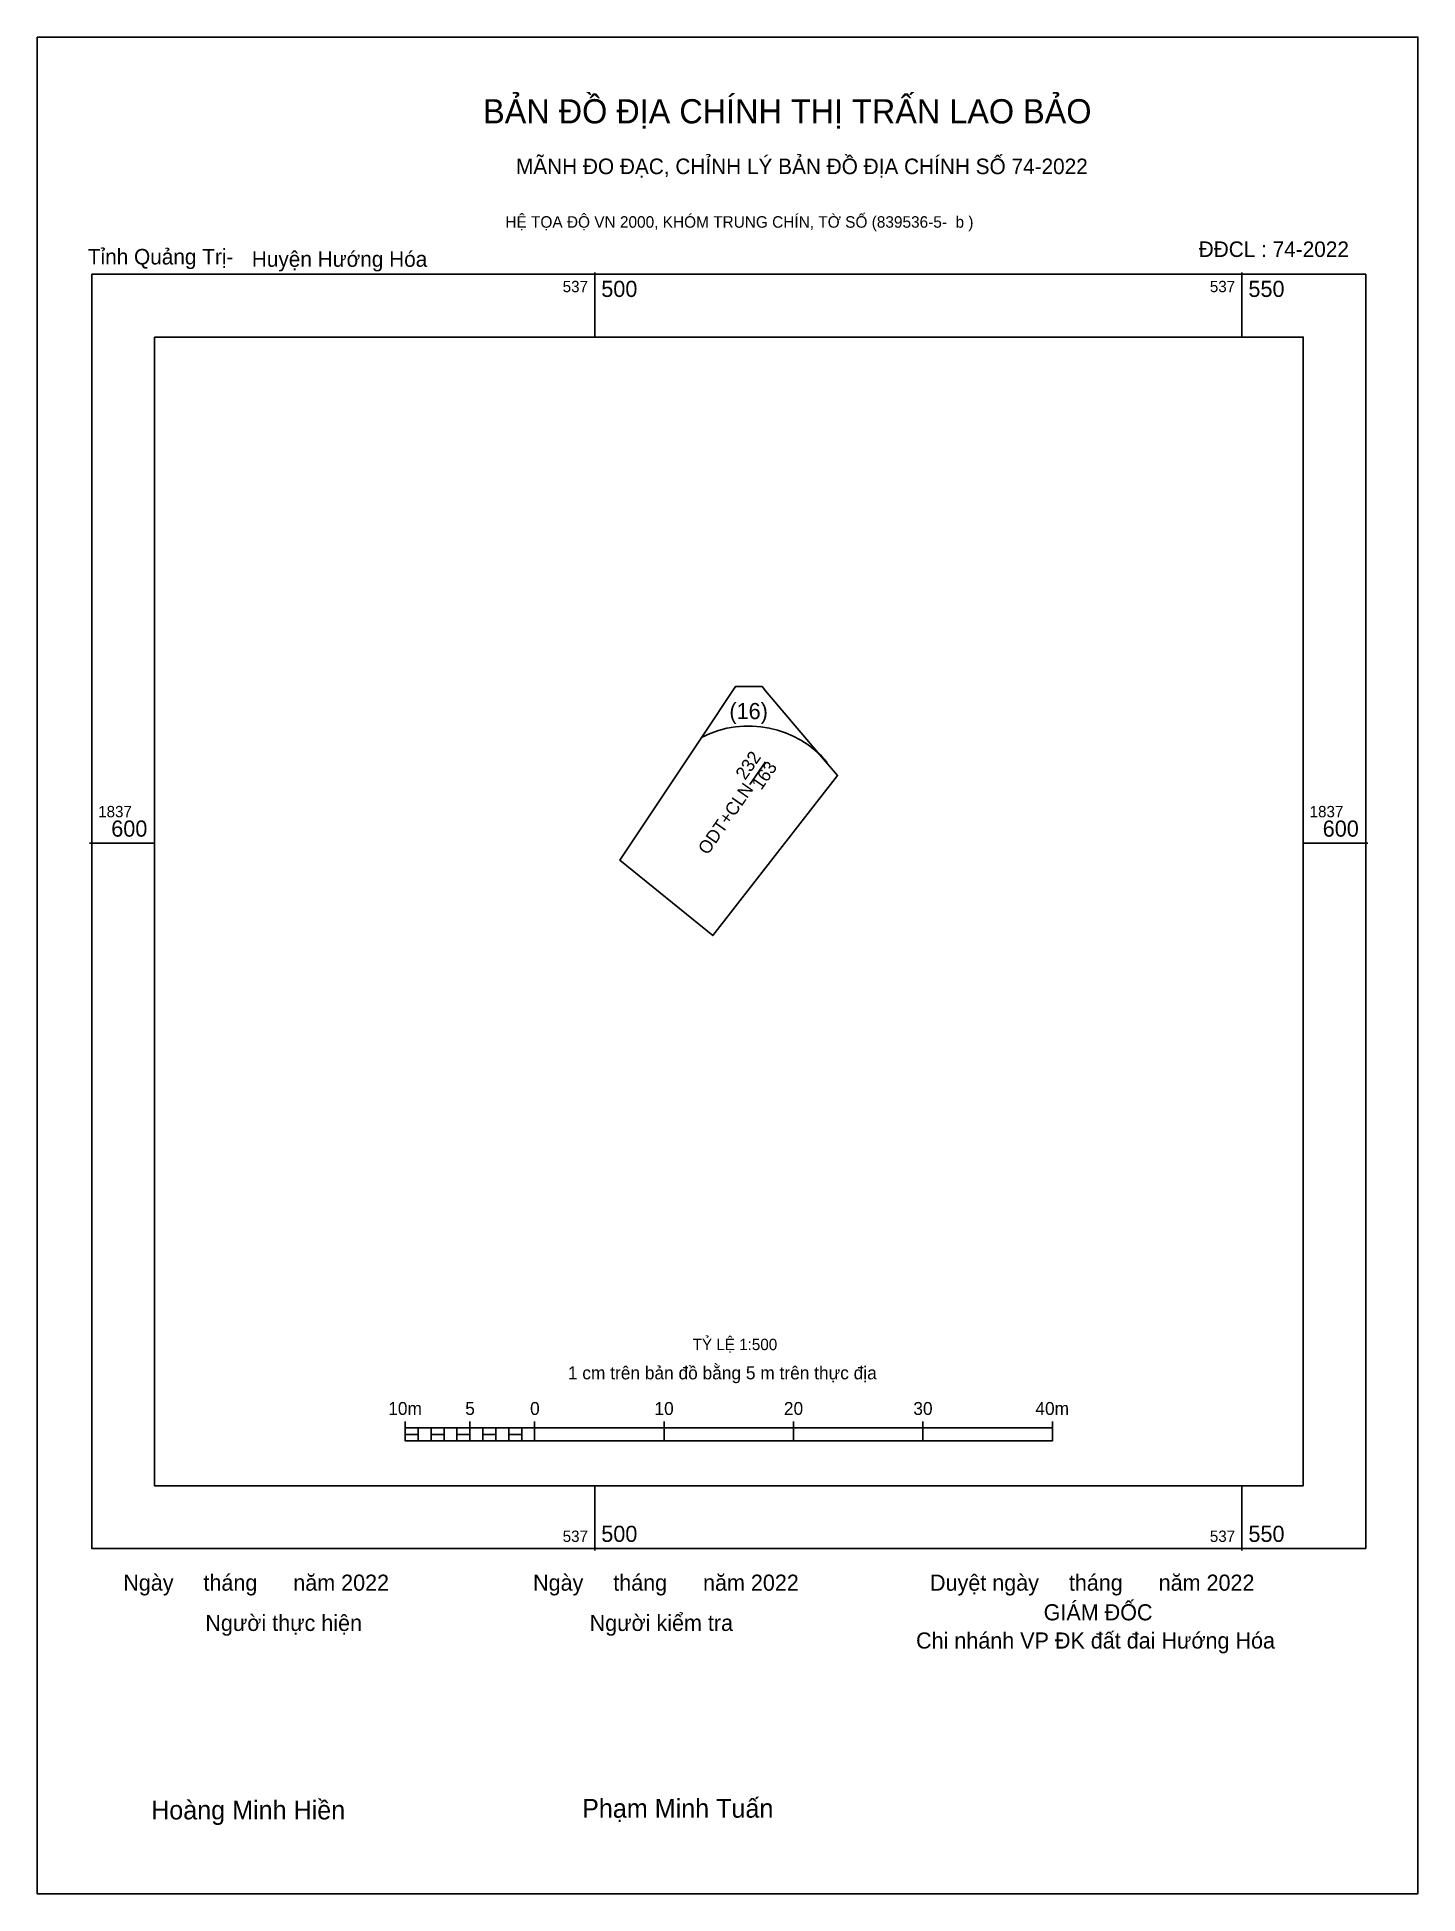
# Model space of a CAD drawing. Extents: x 537046 to 537564, y 1837057 to 1837662.
# Drawn here: x 537456.9 to 537563.6, y 1837518.8 to 1837662.3 of the extents above.
import ezdxf

# ---------------------------------------------------------------- set-up
doc = ezdxf.new("R2010")
doc.units = 0
for name, color, linetype in [('Level 1', 7, 'Continuous'), ('Level 15', 7, 'Continuous'), ('Level 6', 7, 'Continuous'), ('Level 62', 7, 'Continuous'), ('Level 63', 7, 'Continuous'), ('Level 9', 7, 'Continuous')]:
    doc.layers.add(name, color=color, linetype=linetype)

msp = doc.modelspace()

# ---------------------------------------------------------------- linework, layer by layer
at = {"layer": 'Level 1'}
msp.add_lwpolyline([(537512.93, 1837612.09), (537513.2, 1837611.77), (537517.37, 1837606.85), (537518.76, 1837605.22), (537509.11, 1837592.86), (537501.94, 1837598.68), (537508.28, 1837608.19), (537510.87, 1837612.09)], close=True, dxfattribs=at)
msp.add_arc((537511.88, 1837601.05), 8, 40.3508, 116.6406, dxfattribs=at)
at = {"layer": 'Level 15'}
msp.add_lwpolyline([(537456.91, 1837662.28), (537563.59, 1837662.28), (537563.59, 1837518.82), (537456.91, 1837518.82)], close=True, dxfattribs=at)
at = {"layer": 'Level 62'}
msp.add_lwpolyline([(537465.97, 1837639.1), (537554.73, 1837639.1), (537554.73, 1837550.35), (537465.97, 1837550.35)], close=True, dxfattribs=at)
at = {"layer": 'Level 63'}
for p, q in [((537500, 1837644.1), (537500, 1837639.1)), ((537550, 1837644.1), (537550, 1837639.1)), ((537511.97, 1837604.52), (537513.19, 1837606.27)), ((537460.97, 1837600), (537465.97, 1837600)), ((537554.73, 1837600), (537559.73, 1837600)), ((537485.35, 1837555.32), (537485.35, 1837553.82)), ((537485.35, 1837554.82), (537535.35, 1837554.82)), ((537486.35, 1837554.82), (537486.35, 1837553.82)), ((537487.35, 1837554.82), (537487.35, 1837553.82)), ((537488.35, 1837554.82), (537488.35, 1837553.82)), ((537489.35, 1837554.82), (537489.35, 1837553.82)), ((537490.35, 1837555.32), (537490.35, 1837553.82)), ((537490.35, 1837554.82), (537490.35, 1837553.82)), ((537491.35, 1837554.82), (537491.35, 1837553.82)), ((537492.35, 1837554.82), (537492.35, 1837553.82)), ((537493.35, 1837554.82), (537493.35, 1837553.82)), ((537494.35, 1837554.82), (537494.35, 1837553.82)), ((537495.35, 1837555.32), (537495.35, 1837553.82)), ((537495.35, 1837554.82), (537495.35, 1837553.82)), ((537505.35, 1837555.32), (537505.35, 1837553.82)), ((537515.35, 1837555.32), (537515.35, 1837553.82)), ((537525.35, 1837555.32), (537525.35, 1837553.82)), ((537535.35, 1837555.32), (537535.35, 1837553.82)), ((537485.35, 1837553.82), (537535.35, 1837553.82)), ((537500, 1837550.35), (537500, 1837545.35)), ((537550, 1837550.35), (537550, 1837545.35))]:
    msp.add_line(p, q, dxfattribs=at)
for points in [[(537461.13, 1837643.95), (537559.57, 1837643.95), (537559.57, 1837545.51), (537461.13, 1837545.51)], [(537485.35, 1837554.32), (537486.35, 1837554.32), (537486.35, 1837553.82), (537485.35, 1837553.82)], [(537485.35, 1837554.32), (537486.35, 1837554.32), (537486.35, 1837553.82), (537485.35, 1837553.82)], [(537487.35, 1837554.32), (537488.35, 1837554.32), (537488.35, 1837553.82), (537487.35, 1837553.82)], [(537489.35, 1837554.32), (537490.35, 1837554.32), (537490.35, 1837553.82), (537489.35, 1837553.82)], [(537491.35, 1837554.32), (537492.35, 1837554.32), (537492.35, 1837553.82), (537491.35, 1837553.82)], [(537493.35, 1837554.32), (537494.35, 1837554.32), (537494.35, 1837553.82), (537493.35, 1837553.82)]]:
    msp.add_lwpolyline(points, close=True, dxfattribs=at)

# ---------------------------------------------------------------- texts
at = {"layer": 'Level 1'}
for s, p in [('232', (537511.62, 1837604.82)), ('163', (537512.86, 1837604.04)), ('ODT+CLN', (537508.72, 1837599.03))]:
    msp.add_text(s, height=1, rotation=55.196, dxfattribs=at).set_placement(p)
at = {"layer": 'Level 6'}
msp.add_text('TỶ LỆ 1:500', height=0.879, dxfattribs=at).set_placement((537507.56, 1837560.83))
at = {"layer": 'Level 63'}
for s, height, p in [('BẢN ĐỒ ĐỊA CHÍNH THỊ TRẤN LAO BẢO', 1.8718, (537491.37, 1837655.61)), ('MÃNH ĐO ĐẠC, CHỈNH LÝ BẢN ĐỒ ĐỊA CHÍNH SỐ 74-2022', 1.2011, (537493.91, 1837651.69)), ('HỆ TỌA ĐỘ VN 2000, KHÓM TRUNG CHÍN, TỜ SỐ (839536-5-  b )', 0.8891, (537493.09, 1837647.55)), ('537', 0.875, (537497.52, 1837642.57)), ('500', 1.25, (537500.5, 1837642.2)), ('537', 0.875, (537547.52, 1837642.57)), ('550', 1.25, (537550.5, 1837642.2)), ('(16)', 1.25, (537510.4, 1837609.58)), ('1837', 0.875, (537461.63, 1837602)), ('1837', 0.875, (537555.23, 1837602)), ('600', 1.25, (537462.64, 1837600.5)), ('600', 1.25, (537556.24, 1837600.5)), ('1 cm trên bản đồ bằng 5 m trên thực địa', 1, (537497.92, 1837558.57)), ('10m', 1, (537484.04, 1837555.82)), ('5', 1, (537489.99, 1837555.82)), ('0', 1, (537495, 1837555.82)), ('10', 1, (537504.61, 1837555.82)), ('20', 1, (537514.61, 1837555.82)), ('30', 1, (537524.61, 1837555.82)), ('40m', 1, (537534.04, 1837555.82)), ('537', 0.875, (537497.52, 1837546.01)), ('500', 1.25, (537500.5, 1837546.01)), ('537', 0.875, (537547.52, 1837546.01)), ('550', 1.25, (537550.5, 1837546.01)), ('Ngày     tháng      năm 2022', 1.2442, (537463.57, 1837542.24)), ('Ngày     tháng      năm 2022', 1.2442, (537495.23, 1837542.24)), ('Duyệt ngày     tháng      năm 2022', 1.2442, (537525.9, 1837542.24)), ('GIÁM ĐỐC', 1.244, (537534.68, 1837539.95)), ('Người thực hiện', 1.2442, (537469.91, 1837539.13)), ('Người kiểm tra', 1.2442, (537499.6, 1837539.13)), ('Chi nhánh VP ĐK đất đai Hướng Hóa', 1.2442, (537524.82, 1837537.77)), ('Hoàng Minh Hiền', 1.4512, (537465.72, 1837524.57)), ('Phạm Minh Tuấn', 1.4512, (537499.02, 1837524.7))]:
    msp.add_text(s, height=height, dxfattribs=at).set_placement(p)
at = {"layer": 'Level 9'}
for s, p in [('Tỉnh Quảng Trị-', (537460.83, 1837644.71)), ('Huyện Hướng Hóa', (537473.5, 1837644.53)), ('ĐĐCL : 74-2022', (537546.66, 1837645.29))]:
    msp.add_text(s, height=1.2011, dxfattribs=at).set_placement(p)

doc.saveas('drawing.dxf')
